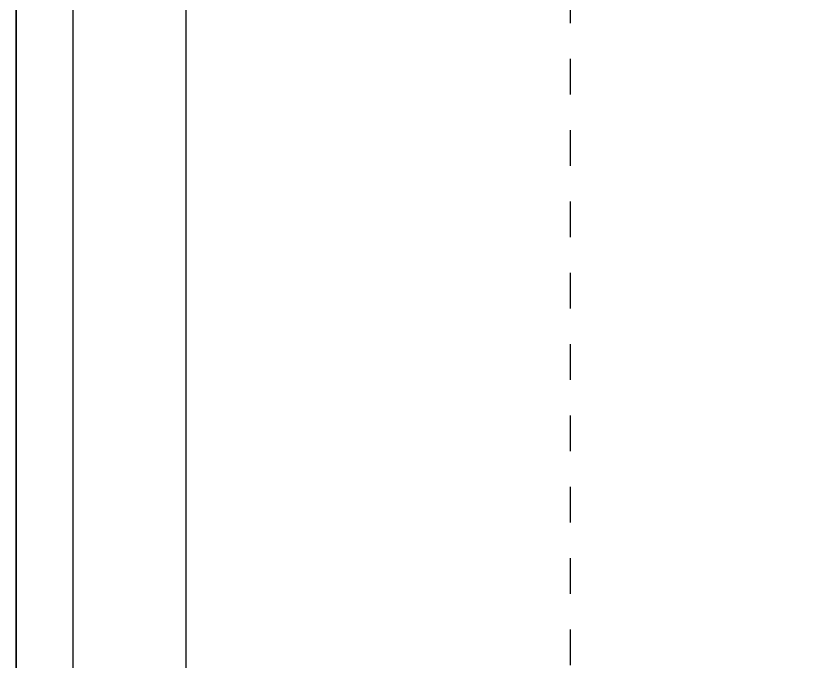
# Model space of a CAD drawing. Header units: inches. Extents: x 1062 to 6528, y -11616 to 5280.
# Drawn here: x 6402 to 6430.47, y -6775.79 to -6752.95 of the extents above; entities that cross this region are included whole.
import ezdxf
from ezdxf.enums import TextEntityAlignment as Align

# ---------------------------------------------------------------- set-up
doc = ezdxf.new("R2010")
doc.units = ezdxf.units.IN
doc.header["$LTSCALE"] = 24
doc.header["$MEASUREMENT"] = 0
doc.linetypes.add('DASH', pattern=[0.1236, 0.0618, -0.0618])
doc.linetypes.add('HIDDEN', pattern=[0.375, 0.25, -0.125])
doc.layers.get('Defpoints').update_dxf_attribs({"color": 3, "linetype": 'HIDDEN'})
doc.layers.add('TB', color=5, linetype='CONTINUOUS')
doc.styles.add('ROMANT', font='times.ttf')

# ---------------------------------------------------------------- blocks, each defined once
blk = doc.blocks.new('CAMDEN LOGO')
at = {"layer": 'Defpoints', "linetype": 'DASH'}
blk.add_lwpolyline([(-132, 40.5), (-132, -40.5), (132, -40.5), (132, 40.5)], close=True, dxfattribs=at)
blk = doc.blocks.new('TB CAMDEN 11X17')
at = {"layer": 'TB', "color": 2}
blk.add_line((-126, 18), (-126, 1038), dxfattribs=at)
for points in [[(-126, 18), (-18, 18), (-18, 1038), (-126, 1038)], [(-124, 20), (-20, 20), (-20, 1036), (-124, 1036)]]:
    blk.add_lwpolyline(points, close=True, dxfattribs=at)
at = {"layer": 'TB', "color": 6}
blk.add_lwpolyline([(-120, 24), (-24, 24), (-24, 1032), (-120, 1032)], close=True, dxfattribs=at)
at = {"layer": 'TB', "linetype": 'DASH', "xscale": 0.85, "yscale": 0.85, "zscale": 0.85, "rotation": 90}
blk.add_blockref('CAMDEN LOGO', (-72.00000000000045, 638.8000000000002), dxfattribs=at)
at = {"layer": 'TB', "color": 6, "style": 'ROMANT'}
for tag, p in [('S.NAME.3', (-51, 440.4250000000006)), ('S.NAME.1', (-87, 440.4250000000006)), ('S.NAME.2', (-69, 440.4250000000006))]:
    blk.add_attdef(tag, text='', height=12, rotation=90, dxfattribs=at).set_placement(p, align=Align.MIDDLE_CENTER)
for tag, p in [('SCALE', (-72, 113.5)), ('S.NUMBER', (-72, 37.5))]:
    blk.add_attdef(tag, text='', height=8, dxfattribs=at).set_placement(p, align=Align.MIDDLE_CENTER)

msp = doc.modelspace()

# ---------------------------------------------------------------- block references
at = {"layer": 'TB'}
msp.add_blockref('TB CAMDEN 11X17', (6527.999999999996, -7392), dxfattribs=at)

doc.saveas('drawing.dxf')
